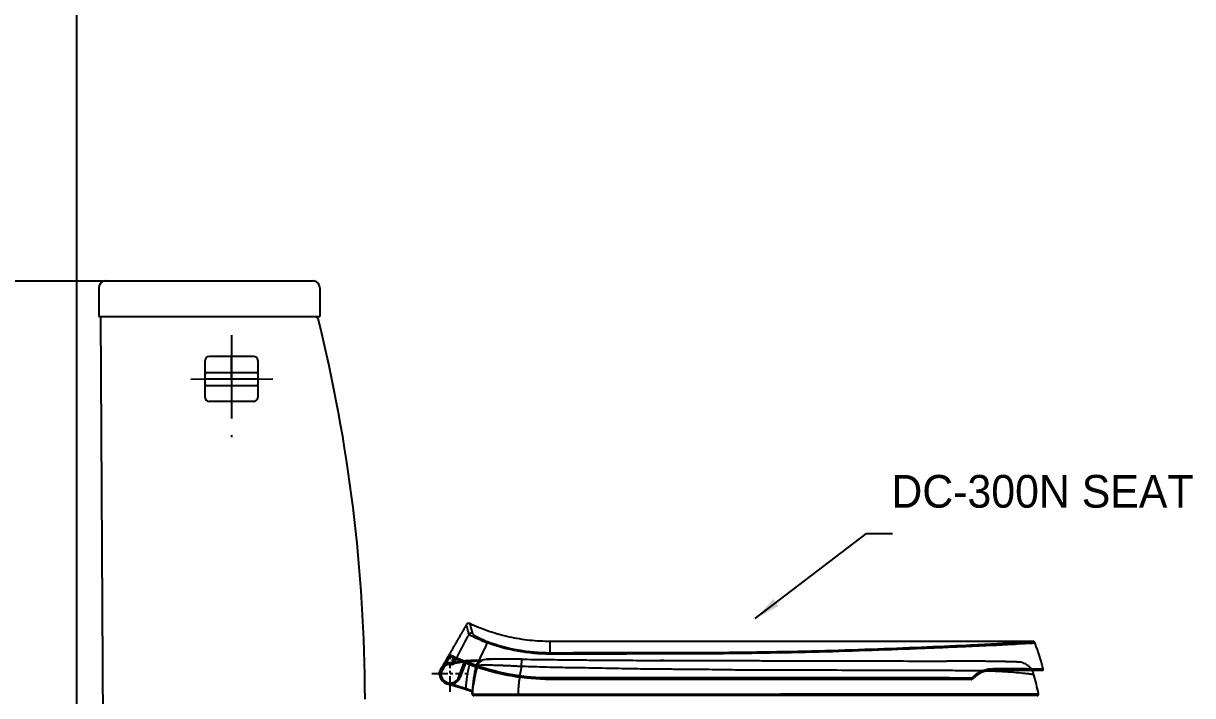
# Model space of a CAD drawing. Extents: x 63725 to 66151, y 58153 to 61583.
# Drawn here: x 64328 to 65221, y 59450 to 59963 of the extents above; entities that cross this region are included whole.
import ezdxf

# ---------------------------------------------------------------- set-up
doc = ezdxf.new("R2010")
doc.units = 0
doc.header["$MEASUREMENT"] = 0
doc.linetypes.add('BORDER', pattern=[18, 5, -2, 5, -2, 2, -2])
doc.linetypes.add('CENTER', pattern=[50.8, 31.75, -6.35, 6.35, -6.35])
doc.layers.get('0').update_dxf_attribs({"linetype": 'CONTINUOUS'})
doc.layers.get('Defpoints').update_dxf_attribs({"linetype": 'CONTINUOUS'})
for name, color, linetype in [('1', 2, 'CONTINUOUS'), ('3', 3, 'CONTINUOUS'), ('CENTER', 1, 'CONTINUOUS'), ('Dim', 4, 'CONTINUOUS'), ('FAUCET', 4, 'CONTINUOUS'), ('MAIN', 7, 'CONTINUOUS')]:
    doc.layers.add(name, color=color, linetype=linetype)
doc.layers.add('AM_6', color=2, linetype='CONTINUOUS', lineweight=30)
doc.styles.add('h', font='', dxfattribs={"height": 30})
doc.styles.get("Standard").update_dxf_attribs({"font": 'txt.shx', "bigfont": 'ghs.shx'})
doc.styles.get('h').set_extended_font_data('Haansoft Batang')
doc.dimstyles.new('SERIM', dxfattribs={"dimscale": 10, "dimtxt": 3, "dimasz": 2, "dimexe": 1, "dimexo": 1.5, "dimgap": 1, "dimtad": 1, "dimtoh": 1, "dimdec": 0, "dimdsep": 46, "dimtxsty": 'h', "dimcen": -0.3, "dimclrt": 2, "dimadec": 0, "dimazin": 0, "dimtfac": 1, "dimtdec": 0, "dimtmove": 1, "dimatfit": 3, "dimfxl": 0, "dimtolj": 1, "dimtzin": 0, "dimarcsym": 0})
doc.dimstyles.get("Standard").update_dxf_attribs({"dimtxt": 0.18, "dimasz": 0.18, "dimexe": 0.18, "dimexo": 0.0625, "dimgap": 0.09, "dimtad": 0, "dimtih": 1, "dimtoh": 1, "dimdec": 4, "dimzin": 0, "dimdsep": 46, "dimtxsty": 'Standard', "dimcen": 0.09, "dimadec": 0, "dimazin": 0, "dimtfac": 1, "dimtdec": 4, "dimtofl": 0, "dimtmove": 0, "dimatfit": 0, "dimfxl": 0, "dimtolj": 1, "dimtzin": 0, "dimarcsym": 0})

# ---------------------------------------------------------------- blocks, each defined once
blk = doc.blocks.new('*D16')
at = {"layer": 'Defpoints', "color": 0}
for p in [(64432.91, 59766.62), (64194.4, 59056.18), (64501.37, 59056.18)]:
    blk.add_point(p, dxfattribs=at)
at = {"layer": 'Dim', "color": 0, "lineweight": -2}
for p, q in [((64422.91, 59766.62), (64165.6, 59766.62)), ((64194.4, 59737.82), (64194.4, 59441)), ((64194.4, 59084.98), (64194.4, 59381.8)), ((64491.37, 59056.18), (64165.6, 59056.18))]:
    blk.add_line(p, q, dxfattribs=at)
at = {"layer": 'Dim', "color": 0}
for points in [[(64189.6, 59737.82), (64199.2, 59737.82), (64194.4, 59766.62)], [(64189.6, 59084.98), (64199.2, 59084.98), (64194.4, 59056.18)]]:
    blk.add_solid(points, dxfattribs=at)
at = {"layer": 'Dim', "color": 0, "insert": (64194.4, 59411.4), "char_height": 40, "attachment_point": 5}
blk.add_mtext('\\A1;710', dxfattribs=at)

msp = doc.modelspace()

# ---------------------------------------------------------------- linework, layer by layer
at = {"color": 0}
msp.add_line((64387.32871, 59739.59754), (64389.15561, 59396.48923), dxfattribs=at)
msp.add_arc((64549.20103, 59734.78529), 5.199, 32.73892458, 67.76056015)
at = {"layer": '1', "color": 1, "linetype": 'BORDER'}
for p, q in [((64654.30035, 59452.75136), (64654.30035, 59480.48492)), ((64654.30035, 59452.75136), (64654.30035, 59480.48492)), ((64640.43356, 59466.61814), (64668.16713, 59466.61814)), ((64640.43356, 59466.61814), (64668.16713, 59466.61814))]:
    msp.add_line(p, q, dxfattribs=at)
at = {"layer": '1', "color": 7}
for p, q in [((64646.56229, 59468.31134), (64650.98272, 59475.96801)), ((64651.84861, 59475.46811), (64647.42817, 59467.81145)), ((64651.84861, 59475.46811), (64650.98272, 59475.96801)), ((64653.07974, 59474.62583), (64667.50625, 59476.82484)), ((64653.07974, 59474.62583), (64653.23043, 59473.63725)), ((64667.57083, 59475.82314), (64653.23043, 59473.63725)), ((64658.75278, 59477.74813), (64656.23942, 59473.39472)), ((64657.54472, 59477.6553), (64657.66801, 59477.86886)), ((64661.01356, 59464.17473), (64664.98006, 59475.07259)), ((64665.9086, 59474.69993), (64661.95326, 59463.83271)), ((64670.02647, 59476.76821), (64670.00404, 59475.76846)), ((64646.16197, 59466.92211), (64647.16127, 59466.88479)), ((64647.42817, 59467.81145), (64646.56229, 59468.31134)), ((64661.95326, 59463.83271), (64661.01356, 59464.17473)), ((64651.87107, 59458.89082), (64652.17097, 59459.84479)), ((64666.12205, 59454.41067), (64651.87107, 59458.89082)), ((64652.17097, 59459.84479), (64666.42195, 59455.36464)), ((64666.12205, 59454.41067), (64666.42195, 59455.36464)), ((64706.21875, 59451.07103), (64706.21875, 59449.87574))]:
    msp.add_line(p, q, dxfattribs=at)
for centre, radius, start, end in [((64470.17469, 59705.95064), 3, 90, 180), ((64504.30835, 59705.95064), 3, 0, 90), ((64468.17469, 59695.66933), 1, 90, 180), ((64506.30835, 59695.66933), 1, 0, 90), ((64468.17469, 59687.66933), 1, 180, 270), ((64506.30835, 59687.66933), 1, 270, 0), ((64470.17469, 59677.57654), 3, 180, 270), ((64504.30835, 59677.57654), 3, 270, 0), ((64668.41996, 59503.01002), 2, 65.0084829, 149.99121586), ((65099.23825, 59489.23075), 2, 19.48304889, 90.00006711), ((64654.30035, 59466.61814), 8.10018, 98.66681637, 252.54816082), ((64654.30035, 59466.61814), 7.10018, 98.66681637, 252.54816082), ((64730.65694, 59636.67402), 179.43828, 243.94749225, 245.49800836), ((65106.26799, 59470.14819), 1, 270, 15.33094162), ((64654.30035, 59466.61814), 8.14406, 177.86096998, 340.00000074), ((64654.30035, 59466.61814), 7.14406, 177.86096998, 340.00000085), ((64672.21805, 59450.87574), 1, 179.40838894, 270), ((65102.69173, 59450.87574), 1, 270, 12.43330932)]:
    msp.add_arc(centre, radius, start, end, dxfattribs=at)
for points, degree in [([(64666.6879, 59504.01), (64656.71001, 59486.72722), (64646.73213, 59469.44445)], 2), ([(64668.72795, 59496.52396), (64667.3657, 59501.50235), (64666.68475, 59503.99092), (64666.68509, 59503.98966)], 3), ([(64667.6493, 59494.4728), (64668.0107, 59495.15923), (64668.37025, 59495.84295), (64668.72795, 59496.52396)], 3), ([(64669.26144, 59504.80305), (64669.26169, 59504.80213), (64669.93182, 59502.31657), (64671.27183, 59497.34636)], 3), ([(64659.2788, 59478.71589), (64662.16175, 59484.09489), (64664.9517, 59489.34906), (64667.6493, 59494.4728)], 3), ([(64682.59429, 59490.16072), (64682.12491, 59489.1696), (64681.65238, 59488.1732), (64681.17668, 59487.17152)], 3), ([(65099.23825, 59491.23075), (64914.94759, 59491.23054), (64730.65693, 59491.23032)], 2), ([(64730.66225, 59482.64881), (64730.65871, 59488.36984), (64730.65693, 59491.23032), (64730.65693, 59491.23033)], 3), ([(65107.23241, 59470.41258), (65105.43289, 59476.97657), (65103.39367, 59483.48168), (65101.12373, 59489.89781)], 3), ([(64654.02405, 59481.04241), (64654.06594, 59481.09981), (64654.09117, 59481.12788), (64654.09834, 59481.1244)], 3), ([(64654.09834, 59481.1244), (64654.87663, 59480.74686), (64656.58553, 59479.91455), (64659.2788, 59478.71589)], 3), ([(64659.736, 59477.30359), (64657.02831, 59478.50853), (64655.31023, 59479.34524), (64654.52775, 59479.72479)], 3), ([(64656.36119, 59477.47451), (64656.79462, 59478.15378), (64657.05177, 59478.52537), (64657.08018, 59478.51216)], 3), ([(64657.08018, 59478.51216), (64657.28149, 59478.41851), (64657.54411, 59478.29612), (64657.86893, 59478.14648)], 3), ([(64681.17668, 59487.17152), (64678.97797, 59482.54163), (64676.72316, 59477.82001), (64674.41502, 59473.02338)], 3), ([(64730.66686, 59481.58734), (64730.66565, 59482.1743), (64730.66386, 59482.58743), (64730.66225, 59482.64881)], 3), ([(64823.97134, 59482.72514), (64847.12583, 59482.74404), (64870.25331, 59482.93464), (64893.10826, 59483.27624)], 3), ([(64893.37519, 59482.24467), (64870.44998, 59481.90211), (64847.20099, 59481.70517), (64823.97602, 59481.67539)], 3), ([(64662.28938, 59476.19165), (64662.2991, 59476.18751), (64662.30882, 59476.18337), (64662.31856, 59476.17922)], 3), ([(64662.31856, 59476.17922), (64662.42893, 59476.13222), (64662.73696, 59475.99928), (64663.23915, 59475.78864)], 3), ([(64666.42195, 59455.36464), (64666.79706, 59461.37479), (64667.67638, 59467.3429), (64669.0513, 59473.20748)], 3), ([(64670.00404, 59475.76846), (64669.19297, 59475.78666), (64668.3819, 59475.80489), (64667.57083, 59475.82314)], 3), ([(64669.0511, 59473.20753), (64669.26213, 59474.10744), (64669.58121, 59474.96046), (64670.00404, 59475.76846)], 3), ([(64673.91915, 59472.06624), (64672.49393, 59465.98675), (64671.62732, 59459.79028), (64671.32972, 59453.55483)], 3), ([(64671.47014, 59450.94633), (64671.9871, 59458.31359), (64673.27944, 59465.5786), (64675.29657, 59472.61102)], 3), ([(64674.18824, 59471.62861), (64674.31782, 59471.58425), (64674.44792, 59471.53989), (64674.57852, 59471.49556)], 3), ([(64678.60348, 59476.75886), (64677.99542, 59476.45785), (64677.38735, 59476.15684)], 2), ([(64814.58114, 59476.71831), (64815.57796, 59476.71504), (64816.57478, 59476.71194), (64817.5716, 59476.70902)], 3), ([(64817.57163, 59476.70902), (64816.5748, 59476.71194), (64815.57797, 59476.71504), (64814.58114, 59476.71831)], 3), ([(64817.57163, 59476.70793), (64820.01848, 59476.70215), (64822.46534, 59476.69637), (64824.91219, 59476.69058)], 3), ([(65025.28862, 59476.24269), (65027.08214, 59476.23872), (65028.86249, 59476.23511), (65030.62597, 59476.23185)], 3), ([(65030.62597, 59476.23185), (65031.60481, 59476.23086), (65032.57868, 59476.22901), (65033.52801, 59476.22629)], 3), ([(65055.60674, 59465.78014), (65059.52532, 59468.94965), (65064.21016, 59470.48288), (65068.92049, 59470.4771)], 3), ([(65097.55298, 59470.88537), (65097.04355, 59471.48833), (65096.47232, 59472.05323), (65095.85099, 59472.56355)], 3), ([(65100.18139, 59465.82914), (65099.82912, 59467.16284), (65099.23526, 59468.52701), (65098.38305, 59469.78889)], 3), ([(64646.16197, 59466.92211), (64646.1973, 59467.86816), (64646.43156, 59468.71763), (64646.43166, 59468.71801)], 3), ([(64895.96386, 59462.23574), (64872.76536, 59462.23574), (64849.30467, 59462.23574), (64825.82135, 59462.23574)], 3), ([(64825.82184, 59463.60809), (64849.34856, 59463.61314), (64872.86614, 59463.61537), (64896.10755, 59463.61489)], 3), ([(65036.69621, 59468.92069), (65034.83586, 59468.92648), (65032.95872, 59468.93262), (65031.06475, 59468.93909)], 3), ([(65049.31632, 59468.86494), (65045.21635, 59468.88346), (65041.00739, 59468.90202), (65036.69621, 59468.92069)], 3), ([(65055.61899, 59464.68106), (65054.9368, 59464.12774), (65054.28189, 59463.52206), (65053.66194, 59462.86414)], 3), ([(65055.42915, 59464.52787), (65055.50346, 59464.58987), (65055.57803, 59464.65117), (65055.65287, 59464.71179)], 3), ([(65103.66828, 59451.09104), (65102.5809, 59456.02304), (65101.47019, 59460.94976), (65100.18139, 59465.82914)], 3), ([(64670.56433, 59453.01413), (64669.4378, 59453.36828), (64667.80114, 59453.88281), (64666.12205, 59454.41067)], 3), ([(64666.42195, 59455.36464), (64667.81587, 59454.85486), (64669.18547, 59454.35007), (64670.1128, 59454.00682)], 3), ([(64671.26393, 59452.02869), (64671.27755, 59452.46103), (64670.97698, 59452.8844), (64670.56433, 59453.01413)], 3), ([(64670.70881, 59452.96656), (64670.97396, 59452.81604), (64671.13735, 59452.52382)], 2), ([(64671.20167, 59452.35628), (64671.17407, 59452.44139), (64671.1351, 59452.523), (64671.08658, 59452.59853)], 3), ([(64671.24871, 59452.03865), (64671.25317, 59452.20788), (64671.21321, 59452.3779), (64671.13516, 59452.52806)], 3), ([(64671.21809, 59450.88555), (64671.22078, 59451.15973), (64671.22457, 59451.43389), (64671.22946, 59451.70801)], 3), ([(64671.28383, 59453.17607), (64671.25869, 59452.41598), (64671.24258, 59451.65539), (64671.23535, 59450.8942)], 3), ([(64671.24871, 59452.03865), (64671.24795, 59452.04049), (64671.2472, 59452.04101), (64671.24646, 59452.04021)], 3), ([(64671.26819, 59452.02605), (64671.26674, 59452.02826), (64671.26532, 59452.02914), (64671.26393, 59452.02869)], 3), ([(64671.29585, 59452.78416), (64671.28569, 59452.53145), (64671.27647, 59452.27875), (64671.26819, 59452.02605)], 3), ([(64671.32972, 59453.55483), (64671.31746, 59453.29795), (64671.30617, 59453.04106), (64671.29585, 59452.78416)], 3), ([(64896.00245, 59449.87574), (64873.08934, 59449.87574), (64849.91092, 59449.87574), (64826.71151, 59449.87574)], 3), ([(64826.71159, 59451.0712), (64849.95743, 59451.07548), (64873.19683, 59451.07883), (64896.15573, 59451.0813)], 3)]:
    msp.add_open_spline(points, degree=degree, dxfattribs=at)
for points, weights, knots in [([(64671.27183, 59497.34636), (64670.62016, 59497.63497), (64669.93136, 59497.4468), (64669.14028, 59497.23069), (64668.72795, 59496.52396)], [0.855672783685, 0.87117093674, 1, 0.854816673358, 0.853564287966], [0.879881665, 0.879881665, 0.879881665, 1.570796327, 1.570796327, 2.349419462, 2.349419462, 2.349419462]), ([(64654.09834, 59481.1244), (64654.08035, 59481.09323), (64654.06464, 59481.06085), (64653.62822, 59480.16111), (64654.52775, 59479.72479)], [0.972096814135, 0.985311815163, 1, 0.707106781187, 1], [4.633615744, 4.633615744, 4.633615744, 4.71238898, 4.71238898, 6.283185307, 6.283185307, 6.283185307]), ([(64659.2788, 59478.71589), (64659.25265, 59478.67053), (64659.23136, 59478.6227), (64658.8248, 59477.70908), (64659.736, 59477.30359)], [0.960624420712, 0.978773953308, 1, 0.707106781187, 1], [4.598552968, 4.598552968, 4.598552968, 4.71238898, 4.71238898, 6.283185307, 6.283185307, 6.283185307]), ([(64656.36119, 59477.47451), (64657.17529, 59477.04616), (64657.53357, 59477.6361), (64657.53933, 59477.64559), (64657.54472, 59477.6553)], [0.968519718016, 0.723798125394, 1, 0.993899976244, 0.988054040241], [4.801905229, 4.801905229, 4.801905229, 6.283185307, 6.283185307, 6.315899943, 6.315899943, 6.315899943]), ([(64674.41502, 59473.02338), (64674.34292, 59472.84908), (64674.27652, 59472.6554), (64673.95224, 59471.70944), (64674.08965, 59471.66234)], [0.88537900072, 0.921823096139, 1, 0.707106781187, 1], [4.293123577, 4.293123577, 4.293123577, 4.71238898, 4.71238898, 6.283185307, 6.283185307, 6.283185307]), ([(65068.21779, 59469.14819), (65068.96189, 59469.14819), (65068.96189, 59470.14819), (65068.96189, 59470.31735), (65068.92049, 59470.4771)], [1, 0.707106781187, 1, 0.934519385577, 0.898317092329], [0, 0, 0, 1.570796327, 1.570796327, 1.921971096, 1.921971096, 1.921971096]), ([(65052.20636, 59462.23574), (65052.84993, 59462.23574), (65052.84993, 59463.23574), (65052.84993, 59463.39721), (65052.81722, 59463.55048)], [1, 0.707106781187, 1, 0.937307979236, 0.90145365368], [0, 0, 0, 1.570796327, 1.570796327, 1.907015773, 1.907015773, 1.907015773]), ([(64671.47014, 59450.94633), (64671.46765, 59450.91108), (64671.46765, 59450.87574), (64671.46765, 59449.87574), (64672.46763, 59449.87574)], [0.97256610321, 0.985572359833, 1, 0.707106781187, 1], [1.4934204, 1.4934204, 1.4934204, 1.570796327, 1.570796327, 3.141592654, 3.141592654, 3.141592654])]:
    msp.add_rational_spline(points, weights, degree=2, knots=knots, dxfattribs=at)
for points, knots in [([(64682.59429, 59490.16072), (64678.41608, 59491.69639), (64674.87143, 59493.27822), (64670.18193, 59495.56929), (64668.95024, 59496.29439), (64668.72795, 59496.52396)], [0, 0, 0, 0, 0.5, 0.5, 1, 1, 1, 1]), ([(64730.65693, 59491.23032), (64728.07076, 59491.23042), (64722.87878, 59491.36875), (64715.06742, 59491.99676), (64707.22977, 59493.05627), (64699.39887, 59494.55398), (64691.61146, 59496.49231), (64683.9055, 59498.87096), (64676.43464, 59501.63587), (64671.60231, 59503.74021), (64669.26831, 59504.83253)], [0, 0, 0, 0, 0.122297436, 0.245927805, 0.370730928, 0.496536658, 0.623166094, 0.750432987, 0.878145297, 1, 1, 1, 1]), ([(64671.27183, 59497.34636), (64671.3737, 59496.96854), (64672.33507, 59496.18302), (64676.31236, 59493.92004), (64679.43705, 59492.41654), (64683.24081, 59491.02713)], [0, 0, 0, 0, 0.5, 0.5, 1, 1, 1, 1]), ([(64730.66686, 59481.58734), (64722.36719, 59481.5795), (64714.10018, 59482.32712), (64698.06005, 59485.21067), (64690.22838, 59487.34502), (64682.59429, 59490.16072)], [0, 0, 0, 0, 0.5, 0.5, 1, 1, 1, 1]), ([(64683.24081, 59491.02713), (64690.77534, 59488.27497), (64698.50309, 59486.1896), (64710.37032, 59484.07671), (64714.37234, 59483.5423), (64722.47088, 59482.82595), (64726.62864, 59482.6455), (64730.66225, 59482.64881)], [0, 0, 0, 0, 0.5, 0.5, 0.75, 0.75, 1, 1, 1, 1]), ([(64893.10826, 59483.27624), (64907.45141, 59483.49111), (64921.54805, 59483.7893), (64949.25734, 59484.51919), (64962.81722, 59484.94986), (64989.06738, 59485.8874), (65001.81686, 59486.39639), (65026.11498, 59487.42208), (65037.7205, 59487.94079), (65048.77169, 59488.43601)], [0, 0, 0, 0, 0.25, 0.25, 0.5, 0.5, 0.75, 0.75, 1, 1, 1, 1]), ([(65048.77169, 59488.43601), (65056.56437, 59488.78522), (65063.54876, 59489.13691), (65072.83132, 59489.63536), (65075.72479, 59489.79669), (65081.09158, 59490.10407), (65083.55164, 59490.24939), (65090.11577, 59490.64487), (65093.47526, 59490.85821), (65096.91415, 59491.07911), (65097.78743, 59491.13594), (65098.94614, 59491.21155), (65099.23824, 59491.23075), (65099.23825, 59491.23075)], [0, 0, 0, 0, 0.25, 0.25, 0.375, 0.375, 0.5, 0.5, 0.75, 0.75, 0.875, 0.875, 1, 1, 1, 1]), ([(65101.12373, 59489.89781), (65101.12372, 59489.89781), (65100.82721, 59489.88024), (65099.65103, 59489.81097), (65098.76459, 59489.75888), (65095.27396, 59489.55589), (65091.86427, 59489.35936), (65085.20335, 59488.99208), (65082.70721, 59488.8567), (65077.26186, 59488.5692), (65074.32637, 59488.41777), (65064.91036, 59487.94797), (65057.79886, 59487.61275), (65049.92691, 59487.27918)], [0, 0, 0, 0, 0.125, 0.125, 0.25, 0.25, 0.5, 0.5, 0.625, 0.625, 0.75, 0.75, 1, 1, 1, 1]), ([(64650.98272, 59475.96801), (64651.7766, 59477.3431), (64652.56333, 59478.68179), (64653.57681, 59480.3612), (64653.88813, 59480.85618), (64654.02405, 59481.04241)], [0, 0, 0, 0, 0.566759753, 0.566759753, 1, 1, 1, 1]), ([(64654.52775, 59479.72479), (64654.49711, 59479.73965), (64654.18794, 59479.28328), (64653.19971, 59477.71147), (64652.52621, 59476.60547), (64651.84861, 59475.46811)], [0, 0, 0, 0, 0.5, 0.5, 1, 1, 1, 1]), ([(64659.2788, 59478.71589), (64659.61689, 59478.65378), (64661.13521, 59478.04126), (64666.42177, 59475.95006), (64670.21339, 59474.48273), (64674.41502, 59473.02338)], [0, 0, 0, 0, 0.5, 0.5, 1, 1, 1, 1]), ([(64730.66225, 59482.64881), (64746.21377, 59482.66156), (64761.76528, 59482.67429), (64792.86831, 59482.69973), (64808.41982, 59482.71244), (64823.97134, 59482.72514)], [0, 0, 0, 0, 0.5, 0.5, 1, 1, 1, 1]), ([(64823.97602, 59481.67539), (64808.42449, 59481.66074), (64792.87297, 59481.64608), (64761.76992, 59481.61673), (64746.21839, 59481.60204), (64730.66686, 59481.58734)], [0, 0, 0, 0, 0.5, 0.5, 1, 1, 1, 1]), ([(65049.92691, 59487.27918), (65044.39833, 59487.04377), (65038.66569, 59486.79919), (65026.99094, 59486.3072), (65021.01658, 59486.05842), (65002.68323, 59485.31427), (64989.85942, 59484.81929), (64963.46001, 59483.90324), (64949.82515, 59483.48015), (64921.96566, 59482.75891), (64907.79433, 59482.45784), (64893.37518, 59482.24471)], [0, 0, 0, 0, 0.125, 0.125, 0.25, 0.25, 0.5, 0.5, 0.75, 0.75, 1, 1, 1, 1]), ([(64656.23942, 59473.39472), (64656.16397, 59474.15948), (64656.08603, 59474.91925), (64656.05202, 59476.35926), (64656.08309, 59477.03866), (64656.36119, 59477.47451)], [0, 0, 0, 0, 0.5, 0.5, 1, 1, 1, 1]), ([(64657.54472, 59477.6553), (64657.42595, 59477.45475), (64657.32447, 59477.23306), (64657.07506, 59476.60809), (64656.94358, 59476.18366), (64656.64909, 59475.13447), (64656.49615, 59474.4939), (64656.3118, 59473.70614), (64656.27737, 59473.55803), (64656.24178, 59473.40487), (64656.2406, 59473.3998), (64656.23942, 59473.39472)], [0, 0, 0, 0, 0.173371738, 0.173371738, 0.471385195, 0.471385195, 0.898310217, 0.898310217, 0.996625803, 0.996625803, 1, 1, 1, 1]), ([(64657.61128, 59477.76289), (64657.65514, 59477.83516), (64657.74395, 59477.98084), (64657.82142, 59478.10616), (64657.85988, 59478.16794)], [0, 0, 0, 0, 0.469631369, 1, 1, 1, 1]), ([(64674.08965, 59471.66234), (64670.06863, 59473.04077), (64666.44813, 59474.46028), (64661.43708, 59476.53446), (64660.0219, 59477.17636), (64659.736, 59477.30359)], [0, 0, 0, 0, 0.5, 0.5, 1, 1, 1, 1]), ([(64667.50606, 59476.82481), (64668.17256, 59476.80981), (64668.83906, 59476.79483), (64669.6792, 59476.77597), (64669.85283, 59476.77207), (64670.02647, 59476.76817)], [0, 0, 0, 0, 0.793321052, 0.793321052, 1, 1, 1, 1]), ([(64667.57083, 59475.82314), (64667.57051, 59475.8282), (64667.57018, 59475.83326), (64667.56535, 59475.90824), (64667.56082, 59475.97842), (64667.54939, 59476.15576), (64667.54253, 59476.26215), (64667.53032, 59476.45148), (64667.5248, 59476.5371), (64667.51583, 59476.67629), (64667.51225, 59476.73182), (64667.50749, 59476.80559), (64667.50625, 59476.82485), (64667.50625, 59476.82484)], [0, 0, 0, 0, 0.009718564, 0.009718564, 0.142863626, 0.142863626, 0.357903952, 0.357903952, 0.572167667, 0.572167667, 0.786072529, 0.786072529, 1, 1, 1, 1]), ([(64673.91915, 59472.06624), (64673.90902, 59472.06861), (64673.37988, 59472.19267), (64671.57957, 59472.61474), (64670.31926, 59472.91022), (64669.0513, 59473.20748)], [0, 0, 0, 0, 0.5, 0.5, 1, 1, 1, 1]), ([(64678.16504, 59476.56349), (64677.95622, 59476.55006), (64677.74703, 59476.53386), (64676.78594, 59476.44897), (64676.02466, 59476.35271), (64673.64948, 59476.05719), (64671.89311, 59475.87042), (64670.00404, 59475.76846)], [0, 0, 0, 0, 0.085207413, 0.085207413, 0.390138275, 0.390138275, 1, 1, 1, 1]), ([(64670.02647, 59476.76817), (64672.02346, 59476.72336), (64673.90597, 59476.68788), (64676.30727, 59476.64966), (64677.05022, 59476.63916), (64677.97892, 59476.62714), (64678.20394, 59476.62433), (64678.42631, 59476.62161)], [0, 0, 0, 0, 0.601097784, 0.601097784, 0.901646676, 0.901646676, 1, 1, 1, 1]), ([(64678.42633, 59476.62161), (64678.20395, 59476.62432), (64677.97893, 59476.62714), (64677.05023, 59476.63915), (64676.30727, 59476.64966), (64673.90598, 59476.68788), (64672.02346, 59476.72336), (64670.02648, 59476.76817)], [0, 0, 0, 0, 0.09835341, 0.09835341, 0.398902273, 0.398902273, 1, 1, 1, 1]), ([(64677.45352, 59476.18156), (64676.95204, 59475.98), (64676.47741, 59475.70918), (64674.97922, 59474.54904), (64674.22681, 59473.37941), (64673.91884, 59472.0658)], [0, 0, 0, 0, 0.288779628, 0.288779628, 1, 1, 1, 1]), ([(64674.68454, 59472.39914), (64674.56787, 59472.30813), (64674.32845, 59472.12137), (64674.08249, 59472.03228), (64673.97448, 59472.05473), (64673.91915, 59472.06624)], [0, 0, 0, 0, 0.316728147, 0.650000626, 1, 1, 1, 1]), ([(64730.65694, 59462.23574), (64720.92124, 59462.23574), (64711.34206, 59463.04501), (64692.48457, 59466.19538), (64683.2063, 59468.53708), (64674.08965, 59471.66234)], [0, 0, 0, 0, 0.5, 0.5, 1, 1, 1, 1]), ([(64674.41502, 59473.02338), (64683.47565, 59469.90082), (64692.6988, 59467.56033), (64711.44791, 59464.4113), (64720.97383, 59463.60214), (64730.65741, 59463.60269)], [0, 0, 0, 0, 0.5, 0.5, 1, 1, 1, 1]), ([(64675.29657, 59472.61102), (64675.24103, 59472.57813), (64675.11578, 59472.50395), (64674.95613, 59472.49579), (64674.81398, 59472.47866), (64674.71753, 59472.41941), (64674.68454, 59472.39914)], [0, 0, 0, 0, 0.221728453, 0.500087939, 0.828973994, 1, 1, 1, 1]), ([(64708.8761, 59472.04396), (64707.86553, 59472.10287), (64705.82314, 59472.22192), (64702.75597, 59472.38468), (64699.68016, 59472.53517), (64696.62761, 59472.67016), (64693.63255, 59472.78813), (64690.73169, 59472.8873), (64687.9635, 59472.96609), (64685.36762, 59473.02281), (64682.98417, 59473.05564), (64680.85268, 59473.06255), (64679.01223, 59473.04114), (64677.49646, 59472.98903), (64676.34821, 59472.9024), (64675.55871, 59472.78167), (64675.38437, 59472.66818), (64675.29657, 59472.61102)], [0, 0, 0, 0, 0.05839743, 0.118022912, 0.178853556, 0.240871567, 0.304064468, 0.368424928, 0.433950137, 0.500640719, 0.568499175, 0.637527905, 0.70772691, 0.779091265, 0.851608544, 0.925256332, 1, 1, 1, 1]), ([(64708.97344, 59477.56947), (64706.95966, 59477.59845), (64703.07484, 59477.64399), (64697.45715, 59477.68013), (64692.40002, 59477.67861), (64688.00541, 59477.63336), (64684.38975, 59477.53788), (64681.59049, 59477.37616), (64679.63102, 59477.13754), (64678.85832, 59476.89639), (64678.60374, 59476.75901)], [0, 0, 0, 0, 0.134718845, 0.26547291, 0.393784363, 0.518942115, 0.642329855, 0.763137538, 0.882596477, 1, 1, 1, 1]), ([(64708.97904, 59477.65025), (64708.11179, 59477.66167), (64706.38804, 59477.68438), (64703.83473, 59477.71359), (64701.34074, 59477.7388), (64698.10025, 59477.76666), (64694.25272, 59477.79049), (64690.17491, 59477.79916), (64686.77121, 59477.78802), (64684.22658, 59477.75584), (64682.52343, 59477.70549), (64682.24129, 59477.6567), (64682.10006, 59477.63227)], [0, 0, 0, 0, 0.06308429, 0.125387555, 0.187282085, 0.249145286, 0.373717303, 0.498081482, 0.62284742, 0.748203899, 0.873956178, 1, 1, 1, 1]), ([(64708.8761, 59472.04396), (64708.05341, 59468.64669), (64707.41818, 59465.19488), (64706.52896, 59458.17831), (64706.25068, 59454.62872), (64706.21883, 59451.07103)], [0, 0, 0, 0, 0.5, 0.5, 1, 1, 1, 1]), ([(64742.21443, 59471.18308), (64739.86803, 59471.2237), (64734.31021, 59471.31991), (64725.47848, 59471.60291), (64716.71323, 59471.88798), (64711.15612, 59471.99858), (64708.8761, 59472.04396)], [0, 0, 0, 0, 0.21109811, 0.500018148, 0.79486328, 1, 1, 1, 1]), ([(64708.97904, 59477.65025), (64711.95027, 59477.61025), (64717.50454, 59477.53547), (64725.94625, 59477.42664), (64734.08226, 59477.32666), (64739.63649, 59477.26522), (64742.30185, 59477.23574)], [0, 0, 0, 0, 0.267477033, 0.500007057, 0.760063789, 1, 1, 1, 1]), ([(64824.89428, 59469.92549), (64821.06052, 59469.94513), (64812.63249, 59469.98833), (64798.85177, 59470.18073), (64782.01509, 59470.48363), (64766.32858, 59470.80612), (64752.54933, 59471.05691), (64745.65962, 59471.14102), (64742.21443, 59471.18308)], [0, 0, 0, 0, 0.139088807, 0.305769492, 0.500006603, 0.750023866, 0.875000105, 1, 1, 1, 1]), ([(64742.30185, 59477.23574), (64747.08028, 59477.18604), (64756.44328, 59477.08867), (64770.2118, 59476.96789), (64786.0859, 59476.84921), (64800.81581, 59476.76457), (64811.14072, 59476.72857), (64814.58113, 59476.71658)], [0, 0, 0, 0, 0.198329366, 0.388612334, 0.571474748, 0.85720907, 1, 1, 1, 1]), ([(64893.75488, 59469.20928), (64890.82595, 59469.22018), (64884.09768, 59469.2452), (64872.65202, 59469.37775), (64857.46187, 59469.59833), (64841.24026, 59469.85071), (64829.72303, 59469.9034), (64824.89428, 59469.92549)], [0, 0, 0, 0, 0.128527039, 0.295249056, 0.500166263, 0.790437743, 1, 1, 1, 1]), ([(64824.91219, 59476.69058), (64827.73472, 59476.68465), (64833.3774, 59476.67279), (64844.64994, 59476.64708), (64859.54738, 59476.61317), (64876.35766, 59476.57685), (64887.50674, 59476.5564), (64892.2515, 59476.5477)], [0, 0, 0, 0, 0.125141827, 0.250178017, 0.50011311, 0.787260616, 1, 1, 1, 1]), ([(64892.2515, 59476.5477), (64903.53102, 59476.52811), (64914.66162, 59476.50617), (64936.62679, 59476.459), (64947.47095, 59476.43379), (64979.1796, 59476.3571), (64999.43038, 59476.30262), (65018.1271, 59476.25899)], [0, 0, 0, 0, 0.25, 0.25, 0.5, 0.5, 1, 1, 1, 1]), ([(65018.1271, 59476.25899), (65018.12712, 59476.25899), (65018.12713, 59476.25899), (65019.06554, 59476.25679), (65020.00022, 59476.25464), (65021.66207, 59476.25084), (65022.3907, 59476.24918), (65023.84321, 59476.2459), (65024.56709, 59476.24428), (65025.28859, 59476.24269), (65025.28861, 59476.24269), (65025.28862, 59476.24269)], [0, 0, 0, 0, 0.000006811, 0.000006811, 0.389045231, 0.389045231, 0.694528864, 0.694528864, 0.999993189, 0.999993189, 1, 1, 1, 1]), ([(65043.12247, 59476.19479), (65041.99384, 59476.19914), (65039.80688, 59476.20736), (65036.62817, 59476.21859), (65034.55779, 59476.22572), (65033.54725, 59476.22743), (65033.52044, 59476.22748)], [0, 0, 0, 0, 0.358128277, 0.690293459, 0.991787144, 1, 1, 1, 1]), ([(65088.87578, 59475.44678), (65088.82021, 59475.4532), (65088.61358, 59475.47071), (65088.00452, 59475.49815), (65086.83967, 59475.54061), (65085.0955, 59475.60313), (65082.75946, 59475.67718), (65079.88195, 59475.7567), (65076.50526, 59475.83649), (65072.62447, 59475.91366), (65068.1388, 59475.9877), (65062.95428, 59476.05613), (65057.03801, 59476.11475), (65050.40998, 59476.16248), (65045.57319, 59476.18564), (65043.04672, 59476.19507)], [0, 0, 0, 0, 0.040411399, 0.10899661, 0.18506652, 0.265611194, 0.347355348, 0.427602826, 0.50478033, 0.581635524, 0.660818489, 0.742519752, 0.826769232, 0.912996388, 1, 1, 1, 1]), ([(65068.92049, 59470.4771), (65075.03997, 59470.4696), (65080.45593, 59470.46172), (65089.92188, 59470.44653), (65093.99632, 59470.43918), (65100.57161, 59470.42662), (65103.03978, 59470.42151), (65106.37118, 59470.41449), (65107.2324, 59470.41258), (65107.23241, 59470.41258)], [0, 0, 0, 0, 0.25, 0.25, 0.5, 0.5, 0.75, 0.75, 1, 1, 1, 1]), ([(65093.60299, 59474.04552), (65092.46722, 59474.63346), (65091.25249, 59475.0503), (65089.59305, 59475.36553), (65089.14821, 59475.4254), (65088.70696, 59475.46236)], [0, 0, 0, 0, 0.73154566, 0.73154566, 1, 1, 1, 1]), ([(65098.66288, 59469.34969), (65098.61718, 59469.42609), (65098.44625, 59469.70455), (65098.13354, 59470.13785), (65097.67303, 59470.70464), (65097.12131, 59471.28029), (65096.61927, 59471.75008), (65096.19133, 59472.12434), (65095.97478, 59472.30918), (65095.80153, 59472.45468), (65095.67609, 59472.55908), (65095.55122, 59472.66211), (65095.37567, 59472.80576), (65095.09707, 59473.03048), (65094.77953, 59473.27933), (65094.37618, 59473.58013), (65094.00845, 59473.82557), (65093.75214, 59473.96683), (65093.64832, 59474.01516)], [0, 0, 0, 0, 0.031130242, 0.117870438, 0.242644737, 0.360953368, 0.455416571, 0.482105707, 0.503951069, 0.513552367, 0.522770681, 0.532181641, 0.542416823, 0.567486125, 0.622481874, 0.704247623, 0.862650401, 1, 1, 1, 1]), ([(65096.44837, 59472.02395), (65096.36908, 59472.10104), (65096.1636, 59472.29533), (65095.95611, 59472.48018), (65095.83323, 59472.57859), (65095.79816, 59472.60516)], [0, 0, 0, 0, 0.237319976, 0.756243791, 1, 1, 1, 1]), ([(64646.16197, 59466.92211), (64646.17451, 59467.258), (64646.24525, 59467.59636), (64646.36833, 59467.90914), (64646.42283, 59468.04764), (64646.48784, 59468.18246), (64646.56229, 59468.31134)], [0, 0, 0, 0, 0.695532927, 0.695532927, 0.695532927, 1, 1, 1, 1]), ([(64646.73542, 59469.4426), (64646.70211, 59469.38848), (64646.62842, 59469.25824), (64646.54299, 59469.05915), (64646.48838, 59468.91221), (64646.46869, 59468.84491), (64646.46769, 59468.84149)], [0, 0, 0, 0, 0.288268085, 0.680678134, 0.983773857, 1, 1, 1, 1]), ([(64646.73213, 59469.44445), (64646.73213, 59469.44445), (64646.73213, 59469.44445), (64646.73212, 59469.44444), (64646.71887, 59469.39664), (64646.68315, 59469.24672), (64646.66394, 59469.16027), (64646.6071, 59468.85444), (64646.57276, 59468.59333), (64646.56229, 59468.31134)], [0, 0, 0, 0, 0.000399368, 0.000399368, 0.298261775, 0.298261775, 0.528278378, 0.528278378, 1, 1, 1, 1]), ([(64647.42817, 59467.81145), (64647.37853, 59467.72547), (64647.33519, 59467.63555), (64647.2168, 59467.33452), (64647.16964, 59467.10883), (64647.16127, 59466.88479)], [0, 0, 0, 0, 0.304456536, 0.304456536, 1, 1, 1, 1]), ([(64825.82135, 59462.23574), (64809.96061, 59462.23574), (64794.09988, 59462.23574), (64762.37841, 59462.23574), (64746.51767, 59462.23574), (64730.65694, 59462.23574)], [0, 0, 0, 0, 0.5, 0.5, 1, 1, 1, 1]), ([(64730.65741, 59463.60269), (64731.32408, 59463.60272), (64731.99075, 59463.60276), (64735.32408, 59463.60295), (64737.99075, 59463.6031), (64751.32408, 59463.60385), (64761.99074, 59463.60445), (64790.37888, 59463.60606), (64808.10036, 59463.60707), (64825.82184, 59463.60809)], [0, 0, 0, 0, 0.021016254, 0.021016254, 0.105081271, 0.105081271, 0.441341338, 0.441341338, 1, 1, 1, 1]), ([(65023.67217, 59468.96443), (65013.99409, 59468.99762), (65003.97287, 59469.032), (64983.25059, 59469.09509), (64972.56573, 59469.12385), (64939.83854, 59469.19444), (64916.98086, 59469.22023), (64893.75318, 59469.20968)], [0, 0, 0, 0, 0.25, 0.25, 0.5, 0.5, 1, 1, 1, 1]), ([(65052.20636, 59462.23574), (65041.09017, 59462.23574), (65029.41001, 59462.23574), (65004.9388, 59462.23574), (64992.1199, 59462.23574), (64965.79245, 59462.23574), (64952.18551, 59462.23574), (64924.42317, 59462.23574), (64910.31005, 59462.23574), (64895.96386, 59462.23574)], [0, 0, 0, 0, 0.25, 0.25, 0.5, 0.5, 0.75, 0.75, 1, 1, 1, 1]), ([(64896.10876, 59463.61491), (64924.7598, 59463.61103), (64952.88904, 59463.60933), (65005.65942, 59463.58614), (65030.53635, 59463.56909), (65052.81722, 59463.55048)], [0, 0, 0, 0, 0.5, 0.5, 1, 1, 1, 1]), ([(65031.06475, 59468.93909), (65030.31996, 59468.94163), (65029.57269, 59468.9442), (65028.07329, 59468.94934), (65027.32116, 59468.95192), (65025.60569, 59468.9578), (65024.64084, 59468.96111), (65023.67217, 59468.96443)], [0, 0, 0, 0, 0.305481089, 0.305481089, 0.610959013, 0.610959013, 1, 1, 1, 1]), ([(65100.18139, 59465.82914), (65100.15725, 59465.83362), (65100.10819, 59465.84273), (65099.70607, 59465.90325), (65099.03745, 59465.99765), (65098.05601, 59466.12988), (65096.37501, 59466.34554), (65093.05339, 59466.75955), (65087.03029, 59467.35255), (65079.04432, 59467.9481), (65071.05232, 59468.39378), (65063.79023, 59468.65861), (65056.69044, 59468.82536), (65051.72058, 59468.85238), (65049.31622, 59468.86546)], [0, 0, 0, 0, 0.047210562, 0.095926731, 0.146138934, 0.197830858, 0.250978988, 0.350908066, 0.501169765, 0.646344792, 0.750258388, 0.838700072, 0.921965319, 1, 1, 1, 1]), ([(65053.66194, 59462.86414), (65053.49163, 59462.6834), (65053.2865, 59462.53463), (65053.01283, 59462.40466), (65052.96021, 59462.38237), (65052.68603, 59462.27987), (65052.44644, 59462.23574), (65052.20636, 59462.23574)], [0, 0, 0, 0, 0.45771423, 0.45771423, 0.562429191, 0.562429191, 1, 1, 1, 1]), ([(65052.81722, 59463.55048), (65052.94009, 59463.55038), (65053.05901, 59463.5729), (65053.31057, 59463.6669), (65053.44073, 59463.75252), (65053.54704, 59463.86551)], [0, 0, 0, 0, 0.433829554, 0.433829554, 1, 1, 1, 1]), ([(65053.54704, 59463.86551), (65054.19886, 59464.55831), (65054.88815, 59465.19673), (65055.60672, 59465.78013), (65055.60673, 59465.78013), (65055.60674, 59465.78014)], [0, 0, 0, 0, 0.999984349, 0.999984349, 1, 1, 1, 1]), ([(65068.21779, 59469.14819), (65065.99152, 59469.14819), (65063.7731, 59468.77689), (65059.53151, 59467.30279), (65057.50423, 59466.2102), (65055.61899, 59464.68106)], [0, 0, 0, 0, 0.5, 0.5, 1, 1, 1, 1]), ([(65106.26799, 59469.14819), (65106.26798, 59469.14819), (65105.41285, 59469.14819), (65102.10447, 59469.14819), (65099.65329, 59469.14819), (65093.12316, 59469.14819), (65089.07668, 59469.14819), (65079.67525, 59469.14819), (65074.29603, 59469.14819), (65068.21779, 59469.14819)], [0, 0, 0, 0, 0.25, 0.25, 0.5, 0.5, 0.75, 0.75, 1, 1, 1, 1]), ([(64670.1128, 59454.00682), (64670.07569, 59453.78149), (64670.10071, 59453.55381), (64670.26389, 59453.19507), (64670.40144, 59453.06534), (64670.56433, 59453.01413)], [0, 0, 0, 0, 0.5, 0.5, 1, 1, 1, 1]), ([(64670.1128, 59454.00682), (64670.3026, 59453.93684), (64670.67528, 59453.79944), (64671.05048, 59453.66134), (64671.28632, 59453.57248), (64671.31544, 59453.56104), (64671.32975, 59453.55542)], [0, 0, 0, 0, 0.26378667, 0.517961203, 0.76314407, 1, 1, 1, 1]), ([(64671.13516, 59452.52806), (64671.11388, 59452.56898), (64671.08978, 59452.60842), (64670.93782, 59452.82131), (64670.75447, 59452.95435), (64670.54896, 59453.01896)], [0, 0, 0, 0, 0.176382715, 0.176382715, 1, 1, 1, 1]), ([(64671.29585, 59452.78416), (64671.2956, 59452.7842), (64671.28663, 59452.78698), (64671.26113, 59452.79409), (64671.22758, 59452.80285), (64671.18599, 59452.81327), (64671.12943, 59452.82811), (64671.06595, 59452.84572), (64670.99604, 59452.86772), (64670.87207, 59452.91071), (64670.72915, 59452.96053), (64670.62134, 59452.99621), (64670.56433, 59453.01413)], [0, 0, 0, 0, 0.125, 0.25, 0.25, 0.375, 0.5, 0.5, 0.625, 0.75, 0.875, 1, 1, 1, 1]), ([(64671.26842, 59452.79278), (64671.26866, 59452.79264), (64671.252, 59452.79784), (64671.2019, 59452.81086), (64671.17991, 59452.81632), (64671.15369, 59452.82306)], [0, 0, 0, 0, 0.652076825, 0.652076825, 1, 1, 1, 1]), ([(64671.26393, 59452.02869), (64671.2607, 59452.03071), (64671.25786, 59452.03254), (64671.25282, 59452.03585), (64671.25063, 59452.03733), (64671.24871, 59452.03865)], [0, 0, 0, 0, 0.499608576, 0.499608576, 1, 1, 1, 1]), ([(64671.21809, 59450.88555), (64671.21808, 59450.88554), (64671.21789, 59450.8921), (64671.28823, 59450.91525), (64671.34298, 59450.92896), (64671.47014, 59450.94633)], [0, 0, 0, 0, 0.570810797, 0.570810797, 1, 1, 1, 1]), ([(64671.47014, 59450.94633), (64671.49736, 59450.96349), (64672.42121, 59450.97921), (64675.87112, 59451.00815), (64678.44002, 59451.02154), (64683.21858, 59451.03879), (64684.99649, 59451.04417), (64688.7621, 59451.05365), (64690.75255, 59451.05779), (64694.95101, 59451.06468), (64697.17073, 59451.06742), (64701.6524, 59451.07086), (64703.92134, 59451.07159), (64706.21883, 59451.07103)], [0, 0, 0, 0, 0.25, 0.25, 0.5, 0.5, 0.625, 0.625, 0.75, 0.75, 0.875, 0.875, 1, 1, 1, 1]), ([(64706.21874, 59449.87574), (64701.74818, 59449.87574), (64697.36043, 59449.87574), (64691.23006, 59449.87574), (64689.29274, 59449.87574), (64685.62796, 59449.87574), (64683.89737, 59449.87574), (64679.24652, 59449.87574), (64676.7469, 59449.87574), (64673.39089, 59449.87574), (64672.49293, 59449.87574), (64672.46763, 59449.87574)], [0, 0, 0, 0, 0.25, 0.25, 0.375, 0.375, 0.5, 0.5, 0.75, 0.75, 1, 1, 1, 1]), ([(64826.71151, 59449.87574), (64806.62938, 59449.87574), (64786.54726, 59449.87574), (64746.383, 59449.87574), (64726.30087, 59449.87574), (64706.21874, 59449.87574)], [0, 0, 0, 0, 0.5, 0.5, 1, 1, 1, 1]), ([(64706.21883, 59451.07103), (64706.88549, 59451.07103), (64707.55216, 59451.07103), (64710.88549, 59451.07103), (64713.55216, 59451.07104), (64726.88549, 59451.07106), (64737.55216, 59451.07107), (64774.38308, 59451.07113), (64800.54734, 59451.07117), (64826.71159, 59451.0712)], [0, 0, 0, 0, 0.016598507, 0.016598507, 0.082992534, 0.082992534, 0.348568642, 0.348568642, 1, 1, 1, 1]), ([(65052.48875, 59449.87574), (65041.46949, 59449.87574), (65029.86532, 59449.87574), (65005.50774, 59449.87574), (64992.69133, 59449.87574), (64966.26376, 59449.87574), (64952.60268, 59449.87574), (64924.66923, 59449.87574), (64910.45854, 59449.87574), (64896.00245, 59449.87574)], [0, 0, 0, 0, 0.25, 0.25, 0.5, 0.5, 0.75, 0.75, 1, 1, 1, 1]), ([(64896.15404, 59451.08133), (64925.01441, 59451.08668), (64953.29806, 59451.08923), (65006.25113, 59451.09057), (65031.13246, 59451.08938), (65053.13199, 59451.08799)], [0, 0, 0, 0, 0.5, 0.5, 1, 1, 1, 1]), ([(65102.69173, 59449.87574), (65102.69172, 59449.87574), (65101.54445, 59449.87574), (65097.11279, 59449.87574), (65093.84388, 59449.87574), (65087.32584, 59449.87574), (65084.88373, 59449.87574), (65079.58501, 59449.87574), (65076.71501, 59449.87574), (65067.45668, 59449.87574), (65060.42777, 59449.87574), (65052.48875, 59449.87574)], [0, 0, 0, 0, 0.25, 0.25, 0.5, 0.5, 0.625, 0.625, 0.75, 0.75, 1, 1, 1, 1]), ([(65053.13199, 59451.08799), (65055.09045, 59451.08846), (65057.06932, 59451.0889), (65060.83628, 59451.08965), (65062.66349, 59451.08998), (65067.97957, 59451.09083), (65071.30333, 59451.09123), (65077.5159, 59451.09178), (65080.40472, 59451.09193), (65085.7383, 59451.09208), (65088.19652, 59451.09206), (65094.75794, 59451.0919), (65098.0489, 59451.09162), (65102.51124, 59451.09119), (65103.66826, 59451.09104), (65103.66828, 59451.09104)], [0, 0, 0, 0, 0.0625, 0.0625, 0.125, 0.125, 0.25, 0.25, 0.375, 0.375, 0.5, 0.5, 0.75, 0.75, 1, 1, 1, 1])]:
    msp.add_open_spline(points, degree=3, knots=knots, dxfattribs=at)
for points, weights in [([(64683.24081, 59491.02713), (64683.01189, 59491.01133), (64682.59429, 59490.16072)], [0.966692335009, 0.808725706733, 0.871314924879]), ([(64677.39824, 59476.16402), (64675.32401, 59474.79888), (64674.68454, 59472.39914)], [0.894568775491, 0.883822345177, 1]), ([(64675.29657, 59472.61102), (64676.10055, 59475.38444), (64678.63102, 59476.77407)], [1, 0.876928724482, 0.901246836168]), ([(64677.45416, 59476.14842), (64677.28766, 59476.10951), (64677.12421, 59476.05932)], [0.92939125246, 0.922456921595, 0.916645047215]), ([(64678.83662, 59476.87424), (64678.62845, 59476.80172), (64678.42566, 59476.7153)], [0.915562422816, 0.910739215682, 0.906978089832]), ([(64708.8761, 59472.04396), (64708.94647, 59476.88344), (64708.97377, 59477.57799)], [1, 0.816231187486, 0.954247270797]), ([(64708.97377, 59477.57799), (64708.97702, 59477.66076), (64708.97904, 59477.65025)], [0.954247191843, 0.973870925148, 1]), ([(65053.54348, 59462.77365), (65053.61088, 59462.80996), (65053.66194, 59462.86414)], [0.925506274425, 0.956204527334, 1]), ([(65053.66194, 59462.86414), (65054.02445, 59463.24885), (65053.54704, 59463.86551)], [1, 0.753093843281, 0.92246670096])]:
    msp.add_rational_spline(points, weights, degree=2, dxfattribs=at)
at = {"layer": '3', "color": 0}
msp.add_arc((63367.03109, 59444.17728), 1222.28455, 0.14452027, 13.88998773, dxfattribs=at)
at = {"layer": 'CENTER', "color": 0, "linetype": 'CENTER', "ltscale": 2}
for p, q in [((64487.24152, 59725.11771), (64487.24152, 59647.27358)), ((64456.34464, 59691.73723), (64518.92881, 59691.79062))]:
    msp.add_line(p, q, dxfattribs=at)
at = {"layer": 'Dim', "color": 0}
for p, q in [((64390.89214, 59766.62511), (64549.89214, 59766.62511)), ((64487.24152, 59691.76359), (64487.24152, 59708.95064)), ((64467.17469, 59691.76359), (64507.30835, 59691.76359))]:
    msp.add_line(p, q, dxfattribs=at)
at = {"layer": 'Dim', "color": 7}
for p, q in [((64385.89222, 59761.28841), (64385.89222, 59739.59754)), ((64554.89222, 59761.28841), (64554.89222, 59739.59754)), ((64385.89222, 59739.59754), (64554.89222, 59739.59754)), ((64467.17469, 59677.57654), (64467.17469, 59705.95064)), ((64467.17317, 59696.66933), (64467.17469, 59696.66933)), ((64468.17469, 59696.66933), (64506.30835, 59696.66933)), ((64467.17385, 59686.66933), (64467.17469, 59686.66933)), ((64468.17469, 59686.66933), (64506.30835, 59686.66933))]:
    msp.add_line(p, q, dxfattribs=at)
at = {"layer": 'FAUCET', "color": 0}
for p, q in [((64504.30835, 59708.95064), (64470.17469, 59708.95064)), ((64507.30835, 59705.95064), (64507.30835, 59677.57654)), ((64504.30835, 59674.57654), (64470.17469, 59674.57654))]:
    msp.add_line(p, q, dxfattribs=at)
at = {"layer": 'MAIN', "color": 0}
msp.add_line((64369.1556, 59056.18286), (64369.1556, 60894.38878), dxfattribs=at)
for centre, start, end in [((64391.08841, 59761.43068), 92.16388659, 181.56832508), ((64549.69603, 59761.43068), 358.43167492, 87.83611341)]:
    msp.add_arc(centre, 5.19814, start, end, dxfattribs=at)

# ---------------------------------------------------------------- texts
at = {"layer": 'AM_6', "color": 0, "insert": (64991.25548, 59605.75292), "char_height": 25, "attachment_point": 4, "style": 'h'}
msp.add_mtext('{\\fGulim|b0|i0|c129|p50;DC-300N SEAT}', dxfattribs=at)

# ---------------------------------------------------------------- dimensions: what is measured, and where the dimension line sits
at = {"layer": 'Dim', "color": 0}
dim = msp.add_linear_dim(base=(64194.39916, 59056.18287), p1=(64432.9077, 59766.61943), p2=(64501.36817, 59056.18287), angle=90, dimstyle='Standard', override={"dimscale": 160, "dimtxt": 0.25, "dimgap": 0.06, "dimdec": 0, "dimatfit": 3}, dxfattribs=at)
dim.commit()
dim.dimension.update_dxf_attribs({"geometry": '*D16', "text_midpoint": (64194.39916, 59411.40115), "dimtype": 160})

# ---------------------------------------------------------------- leaders
msp.add_leader([(64887.24616, 59508.79335), (64972.24618, 59573.64841), (64992.24618, 59573.64841)], dimstyle='SERIM', override={"dimse1": 1}, dxfattribs=at)

doc.saveas('drawing.dxf')
